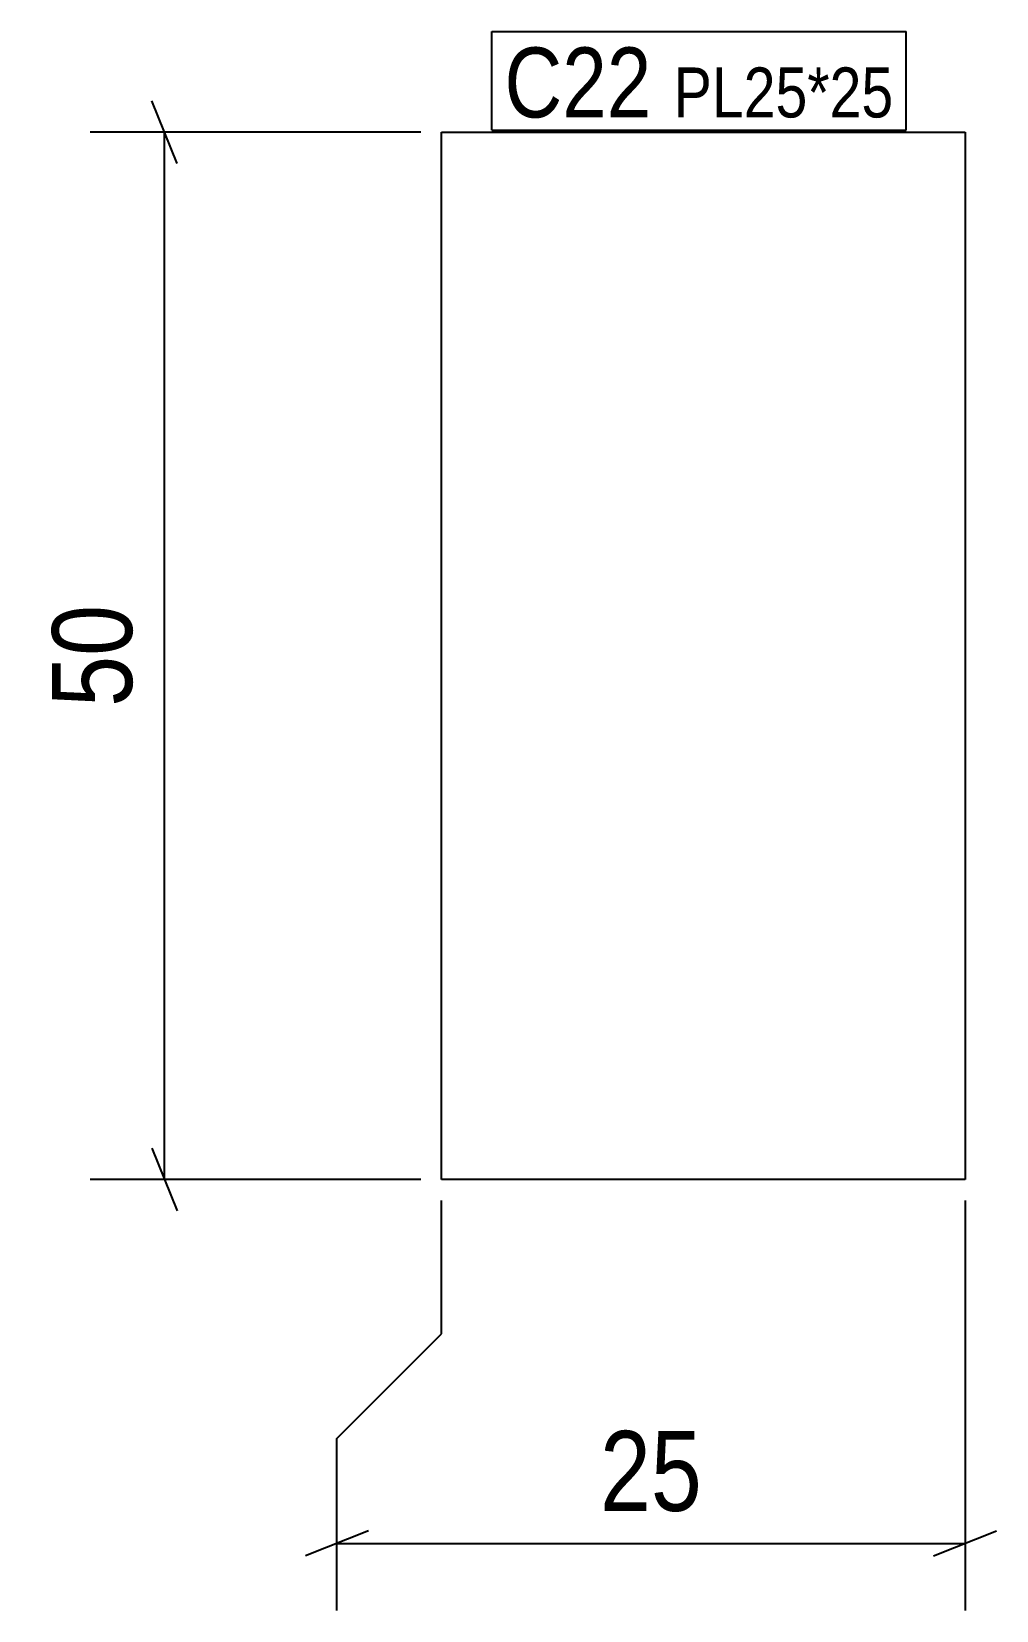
# Model space of a CAD drawing. Header units: millimetres. Extents: x 2.2 to 48.3, y 3 to 78.4.
import ezdxf

# ---------------------------------------------------------------- set-up
doc = ezdxf.new("R2010")
doc.units = ezdxf.units.MM
for name, color, linetype in [('MÅLSÆTNING', 7, 'Continuous'), ('STÅL', 7, 'Continuous'), ('TEKST', 7, 'Continuous')]:
    doc.layers.add(name, color=color, linetype=linetype)
doc.styles.add('Arial Narrow', font='ARIALN.TTF', dxfattribs={"height": 0.2})

msp = doc.modelspace()

# ---------------------------------------------------------------- linework, layer by layer
at = {"layer": 'MÅLSÆTNING', "color": 7, "linetype": 'Continuous'}
for p, q in [((9.15, 72.076), (7.95, 75.076)), ((20.788, 73.576), (5, 73.576)), ((8.55, 23.576), (8.55, 73.576)), ((7.95, 25.076), (9.15, 22.076)), ((20.788, 23.576), (5, 23.576)), ((21.788, 16.2), (21.788, 22.576)), ((46.788, 22.576), (46.788, 3)), ((16.788, 11.2), (21.788, 16.2)), ((16.788, 3), (16.788, 11.2)), ((18.288, 6.8), (15.288, 5.6)), ((45.288, 5.6), (48.288, 6.8)), ((16.788, 6.2), (46.788, 6.2))]:
    msp.add_line(p, q, dxfattribs=at)
at = {"layer": 'STÅL', "color": 2, "linetype": 'Continuous'}
for p, q in [((21.788, 23.576), (21.788, 73.576)), ((21.788, 73.576), (46.788, 73.576)), ((46.788, 73.576), (46.788, 23.576)), ((46.788, 23.576), (21.788, 23.576))]:
    msp.add_line(p, q, dxfattribs=at)
at = {"layer": 'TEKST', "color": 7, "linetype": 'Continuous'}
for p, q in [((24.188, 78.376), (43.98, 78.376)), ((24.188, 73.676), (24.188, 78.376)), ((43.98, 73.676), (43.98, 78.376)), ((24.188, 73.676), (43.98, 73.676))]:
    msp.add_line(p, q, dxfattribs=at)

# ---------------------------------------------------------------- wipeouts: each hides what was drawn before it
at = {"color": 0}
for points, layer in [([(7.8, 51.814), (2.2, 51.814), (2.2, 45.339), (7.8, 45.339)], 'MÅLSÆTNING'), ([(35.025, 6.95), (35.025, 12.55), (28.55, 12.55), (28.55, 6.95)], 'MÅLSÆTNING'), ([(31.822, 74.276), (31.822, 77.776), (24.788, 77.776), (24.788, 74.276)], 'TEKST'), ([(43.38, 74.276), (43.38, 76.776), (32.872, 76.776), (32.872, 74.276)], 'TEKST')]:
    msp.add_wipeout(points, dxfattribs=at).dxf.layer = layer

# ---------------------------------------------------------------- next in the draw order: texts
at = {"layer": 'MÅLSÆTNING', "color": 3, "style": 'Arial Narrow'}
msp.add_text('50', height=3.8177, rotation=90.00021, dxfattribs=at).set_placement((7, 46.139))
msp.add_text('25', height=3.8177, dxfattribs=at).set_placement((29.35, 7.75))

# ---------------------------------------------------------------- next in the draw order: wipeouts: each hides what was drawn before it
at = {"color": 0}
for points in [[(31.822, 74.276), (31.822, 77.776), (24.788, 77.776), (24.788, 74.276)], [(43.38, 74.276), (43.38, 76.776), (32.872, 76.776), (32.872, 74.276)]]:
    msp.add_wipeout(points, dxfattribs=at).dxf.layer = 'TEKST'

# ---------------------------------------------------------------- next in the draw order: texts
at = {"layer": 'TEKST', "color": 3, "style": 'Arial Narrow'}
for s, height, p in [('C22', 3.3405, (24.788, 74.276)), ('PL25*25', 2.3861, (32.872, 74.276))]:
    msp.add_text(s, height=height, dxfattribs=at).set_placement(p)

doc.saveas('drawing.dxf')
